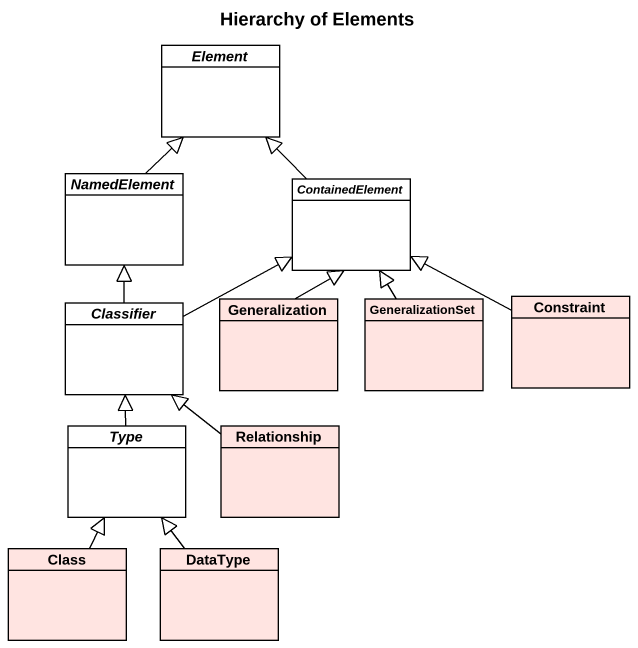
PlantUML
@startuml
title Hierarchy of Elements
hide circle
hide empty members
abstract class Element #FFFFFF
abstract class NamedElement #FFFFFF
abstract class ContainedElement #FFFFFF
abstract class Classifier #FFFFFF
class Generalization #FFE4E1
class GeneralizationSet #FFE4E1
class Constraint #FFE4E1
abstract class Type #FFFFFF
class Relationship #FFE4E1
class "Class" as Class_ #FFE4E1
class DataType #FFE4E1
NamedElement -up-|> Element
ContainedElement -up-|> Element
Classifier -up-|> NamedElement
Classifier -right-|> ContainedElement
Generalization -up-|> ContainedElement
GeneralizationSet -up-|> ContainedElement
Constraint -left-|> ContainedElement
Type -up-|> Classifier
Relationship -up-|> Classifier
Class_ -up-|> Type
DataType -up-|> Type
@enduml
